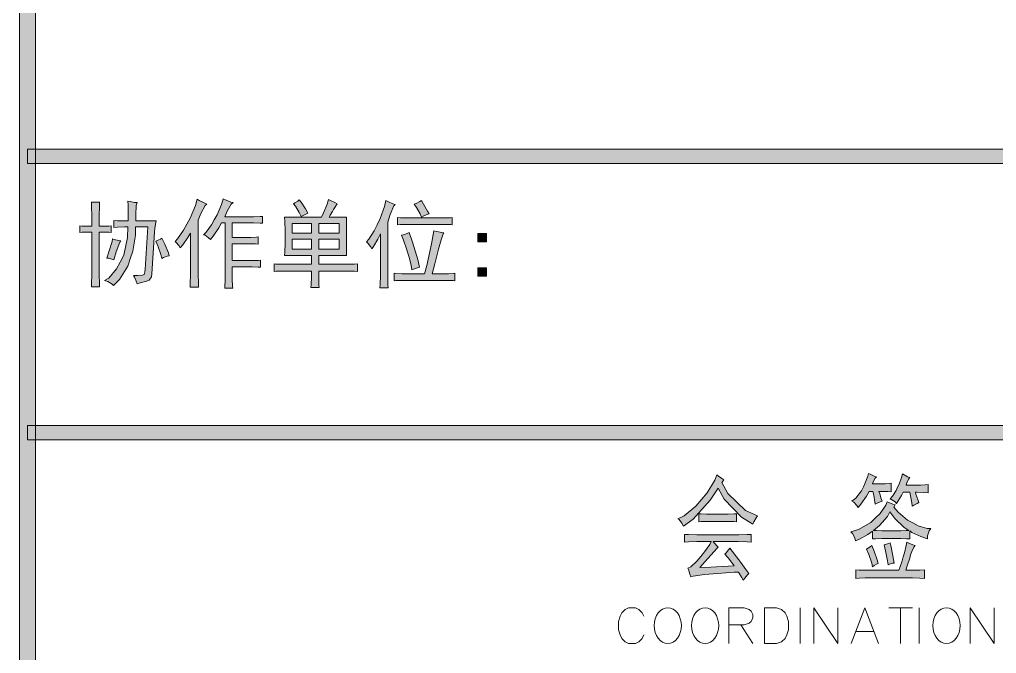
# Model space of a CAD drawing. Header units: millimetres. Extents: x 0 to 414, y 0 to 292.
# Drawn here: x 354.72 to 383.71, y 197.04 to 215.85 of the extents above; entities that cross this region are included whole.
import ezdxf

# ---------------------------------------------------------------- set-up
doc = ezdxf.new("R2010")
doc.units = ezdxf.units.MM

msp = doc.modelspace()

# ---------------------------------------------------------------- hatches: boundary and pattern name
h = msp.add_hatch(color=0)
h.dxf.hatch_style = 2
h.paths.add_polyline_path([(355.194306, 9.846028), (354.721583, 9.846028), (354.721583, 282.620861), (355.194306, 282.620861)])
h = msp.add_hatch(color=0)
h.dxf.hatch_style = 2
h.paths.add_polyline_path([(404.237472, 212.008861), (404.237472, 211.585528), (354.957944, 211.585528), (354.957944, 212.008861)])
h = msp.add_hatch(color=0)
h.dxf.hatch_style = 2
h.paths.add_polyline_path([(357.9495, 209.878083), (357.9495, 210.054472), (357.945972, 210.347278), (357.938917, 210.463694), (358.002417, 210.449583), (358.132944, 210.424889), (358.207028, 210.421361), (358.182333, 210.333167), (358.168222, 210.061528), (358.17175, 209.878083), (358.771472, 209.878083), (358.760889, 209.828694), (358.739722, 209.659361), (358.725611, 209.542944), (358.648, 208.31175), (358.637417, 208.223556), (358.570389, 208.117722), (358.517472, 208.096556), (358.461028, 208.078917), (358.305806, 208.036583), (358.207028, 208.015417), (358.182333, 208.085972), (358.132944, 208.209444), (358.104722, 208.258833), (358.221139, 208.262361), (358.365778, 208.272944), (358.390472, 208.28), (358.415167, 208.287056), (358.443389, 208.364667), (358.450444, 208.435222), (358.528056, 209.698167), (358.161167, 209.698167), (358.157639, 209.451222), (358.080028, 208.9785), (358.005944, 208.75625), (357.935389, 208.534), (357.684917, 208.135361), (357.508528, 207.958972), (357.47325, 208.001306), (357.342722, 208.078917), (357.240417, 208.114194), (357.367417, 208.181222), (357.60025, 208.452861), (357.706083, 208.657472), (357.811917, 208.862083), (357.928333, 209.384194), (357.938917, 209.698167), (357.833083, 209.698167), (357.624944, 209.694639), (357.519111, 209.687583), (357.519111, 209.888667), (357.624944, 209.881611), (357.840139, 209.878083)])
h = msp.add_hatch(color=0)
h.dxf.hatch_style = 2
h.paths.add_polyline_path([(360.281361, 210.3755), (360.228444, 210.336694), (360.101444, 210.100333), (360.023833, 209.89925), (360.023833, 208.481083), (360.023833, 208.301167), (360.030889, 208.018944), (360.034417, 207.913111), (359.780417, 207.913111), (359.787472, 208.015417), (359.791, 208.290583), (359.791, 208.466972), (359.791, 209.511194), (359.713389, 209.384194), (359.565222, 209.165472), (359.491139, 209.077278), (359.448806, 209.144306), (359.371194, 209.239556), (359.335917, 209.267778), (359.41, 209.345389), (359.582861, 209.602917), (359.685167, 209.782833), (359.787472, 209.96275), (359.942694, 210.333167), (359.992083, 210.520139), (360.052056, 210.481333), (360.196694, 210.410778)])
h = msp.add_hatch(color=0)
h.dxf.hatch_style = 2
h.paths.add_polyline_path([(361.057472, 210.421361), (361.001028, 210.3755), (360.877556, 210.163833), (360.810528, 209.998028), (361.544306, 209.998028), (361.667778, 209.998028), (361.861806, 210.005083), (361.932361, 210.008611), (361.932361, 209.811056), (361.861806, 209.814583), (361.667778, 209.821639), (361.544306, 209.821639), (361.032778, 209.821639), (361.032778, 209.387722), (361.487861, 209.387722), (361.583111, 209.387722), (361.738333, 209.394778), (361.798306, 209.401833), (361.798306, 209.190167), (361.72775, 209.193694), (361.572528, 209.20075), (361.487861, 209.20075), (361.032778, 209.20075), (361.032778, 208.699806), (361.512556, 208.699806), (361.621917, 208.699806), (361.805361, 208.706861), (361.875917, 208.713917), (361.875917, 208.50225), (361.805361, 208.505778), (361.628972, 208.512833), (361.523139, 208.512833), (361.032778, 208.512833), (361.032778, 208.301167), (361.032778, 208.145944), (361.039833, 207.937806), (361.046889, 207.881361), (360.810528, 207.881361), (360.817583, 207.941333), (360.824639, 208.107139), (360.824639, 208.212972), (360.824639, 209.821639), (360.71175, 209.821639), (360.630611, 209.677), (360.468333, 209.426528), (360.390722, 209.324222), (360.33075, 209.377139), (360.224917, 209.451222), (360.179056, 209.465333), (360.256667, 209.542944), (360.418944, 209.765194), (360.500083, 209.909833), (360.58475, 210.054472), (360.718806, 210.364917), (360.768194, 210.530722), (360.849333, 210.491917), (360.993972, 210.435472)])
h = msp.add_hatch(color=0)
h.paths.add_polyline_path([(364.4265, 209.987444), (364.4265, 208.855028), (363.597472, 208.855028), (363.597472, 208.590444), (364.327722, 208.590444), (364.451194, 208.590444), (364.659333, 208.5975), (364.751056, 208.601028), (364.751056, 208.378778), (364.655806, 208.385833), (364.444139, 208.389361), (364.327722, 208.389361), (363.597472, 208.389361), (363.597472, 208.220028), (363.601, 207.976611), (363.608056, 207.902528), (363.364639, 207.902528), (363.375222, 207.976611), (363.385806, 208.220028), (363.385806, 208.389361), (362.662611, 208.389361), (362.532083, 208.389361), (362.338056, 208.385833), (362.274556, 208.378778), (362.274556, 208.601028), (362.331, 208.5975), (362.514444, 208.590444), (362.641444, 208.590444), (363.385806, 208.590444), (363.385806, 208.855028), (362.585, 208.855028), (362.592056, 208.950278), (362.599111, 209.221917), (362.599111, 209.401833), (362.599111, 209.578222), (362.592056, 209.871028), (362.585, 209.987444), (363.685667, 209.987444), (363.745639, 210.114444), (363.851472, 210.3755), (363.893806, 210.509556), (363.95025, 210.481333), (364.07725, 210.421361), (364.151333, 210.386083), (364.126639, 210.357861), (364.073722, 210.273194), (364.038444, 210.21675), (364.006694, 210.156778), (363.939667, 210.043889), (363.907917, 209.987444)])
h.paths.add_polyline_path([(364.20425, 209.034944), (364.20425, 209.334806), (363.597472, 209.334806), (363.597472, 209.034944)])
h.paths.add_polyline_path([(364.20425, 209.511194), (364.20425, 209.800472), (363.597472, 209.800472), (363.597472, 209.511194)])
h.paths.add_polyline_path([(363.385806, 209.034944), (363.385806, 209.334806), (362.80725, 209.334806), (362.80725, 209.034944)])
h.paths.add_polyline_path([(363.385806, 209.511194), (363.385806, 209.800472), (362.80725, 209.800472), (362.80725, 209.511194)])
h = msp.add_hatch(color=0)
h.dxf.hatch_style = 2
h.paths.add_polyline_path([(363.018917, 210.498972), (363.075361, 210.435472), (363.202361, 210.241444), (363.272917, 210.110917), (363.212944, 210.082694), (363.114167, 210.033306), (363.075361, 210.008611), (363.018917, 210.132083), (362.909556, 210.319056), (362.853111, 210.386083), (362.891917, 210.410778), (362.976583, 210.463694)])
h = msp.add_hatch(color=0)
h.dxf.hatch_style = 2
h.paths.add_polyline_path([(365.869361, 210.364917), (365.830556, 210.326111), (365.721194, 210.065056), (365.647111, 209.842806), (365.647111, 208.435222), (365.647111, 208.258833), (365.654167, 207.987194), (365.657694, 207.891944), (365.414278, 207.891944), (365.424861, 207.990722), (365.435444, 208.258833), (365.435444, 208.424639), (365.435444, 209.490028), (365.354306, 209.338333), (365.22025, 209.116083), (365.170861, 209.045528), (365.132056, 209.116083), (365.054444, 209.221917), (365.015639, 209.257194), (365.086194, 209.334806), (365.244944, 209.588806), (365.333139, 209.765194), (365.417806, 209.945111), (365.548333, 210.304944), (365.590667, 210.488389), (365.66475, 210.442528), (365.802333, 210.382556)])
h = msp.add_hatch(color=0)
h.dxf.hatch_style = 2
h.paths.add_polyline_path([(366.645472, 210.488389), (366.7125, 210.371972), (366.828917, 210.170889), (366.878306, 210.086222), (366.835972, 210.075639), (366.719556, 210.02625), (366.645472, 209.987444), (366.606667, 210.086222), (366.500833, 210.28025), (366.433806, 210.3755), (366.49025, 210.396667), (366.596083, 210.453111)])
h = msp.add_hatch(color=0)
h.dxf.hatch_style = 2
h.paths.add_polyline_path([(356.862944, 209.722861), (356.862944, 209.987444), (356.859417, 210.34375), (356.852361, 210.431944), (357.095778, 210.431944), (357.09225, 210.34375), (357.085194, 209.987444), (357.085194, 209.722861), (357.191028, 209.722861), (357.367417, 209.726389), (357.4415, 209.733444), (357.4415, 209.532361), (357.367417, 209.539417), (357.191028, 209.542944), (357.085194, 209.542944), (357.085194, 208.325861), (357.085194, 208.24825), (357.09225, 208.047167), (357.095778, 207.923694), (356.852361, 207.923694), (356.859417, 208.047167), (356.862944, 208.24825), (356.862944, 208.325861), (356.862944, 209.542944), (356.753583, 209.542944), (356.577194, 209.539417), (356.510167, 209.532361), (356.510167, 209.733444), (356.577194, 209.726389), (356.753583, 209.722861)])
h = msp.add_hatch(color=0)
h.dxf.hatch_style = 2
h.paths.add_polyline_path([(367.255778, 209.966278), (367.354556, 209.966278), (367.50625, 209.969806), (367.555639, 209.976861), (367.555639, 209.765194), (367.50625, 209.77225), (367.351028, 209.775778), (367.245194, 209.775778), (366.257417, 209.775778), (366.179806, 209.775778), (366.017528, 209.77225), (365.936389, 209.765194), (365.936389, 209.976861), (366.024583, 209.969806), (366.186861, 209.966278), (366.257417, 209.966278)])
h = msp.add_hatch(color=0)
h.dxf.hatch_style = 2
h.paths.add_polyline_path([(367.312222, 209.521778), (367.287528, 209.490028), (367.227556, 209.317167), (367.18875, 209.179583), (367.149944, 209.038472), (367.040583, 208.608083), (366.9665, 208.31175), (367.343972, 208.31175), (367.449806, 208.31175), (367.594444, 208.318806), (367.63325, 208.325861), (367.63325, 208.103611), (367.583861, 208.107139), (367.439222, 208.114194), (367.343972, 208.114194), (366.211556, 208.114194), (366.073972, 208.114194), (365.887, 208.107139), (365.837611, 208.103611), (365.837611, 208.325861), (365.887, 208.318806), (366.063389, 208.31175), (366.190389, 208.31175), (366.733667, 208.31175), (366.80775, 208.558694), (366.945333, 209.193694), (367.012361, 209.588806), (367.100556, 209.567639), (367.248722, 209.532361)])
h = msp.add_hatch(color=0)
h.dxf.hatch_style = 2
h.paths.add_polyline_path([(357.730778, 209.288944), (357.6955, 209.243083), (357.589667, 208.960861), (357.519111, 208.7245), (357.462667, 208.745667), (357.356833, 208.773889), (357.307444, 208.777417), (357.385056, 208.985556), (357.47325, 209.267778), (357.483833, 209.345389), (357.529694, 209.32775), (357.653167, 209.299528)])
h = msp.add_hatch(color=0)
h.dxf.hatch_style = 2
h.paths.add_polyline_path([(358.947861, 209.366556), (359.032528, 209.190167), (359.138361, 208.929111), (359.159528, 208.844444), (359.099556, 208.833861), (358.993722, 208.795056), (358.947861, 208.766833), (358.916111, 208.88325), (358.820861, 209.140778), (358.760889, 209.278361), (358.810278, 209.296), (358.905528, 209.338333)])
h = msp.add_hatch(color=0)
h.dxf.hatch_style = 2
h.paths.add_polyline_path([(366.278583, 209.532361), (366.380889, 209.250139), (366.536111, 208.735083), (366.589028, 208.50225), (366.525528, 208.481083), (366.412639, 208.442278), (366.366778, 208.424639), (366.342083, 208.551639), (366.278583, 208.802111), (366.239778, 208.922056), (366.2045, 209.045528), (366.112778, 209.310111), (366.056333, 209.45475), (366.112778, 209.465333), (366.225667, 209.504139)])
h = msp.add_hatch(color=0)
h.dxf.hatch_style = 2
h.paths.add_polyline_path([(368.575167, 209.257194), (368.321167, 209.257194), (368.321167, 209.500611), (368.575167, 209.500611)])
h = msp.add_hatch(color=0)
h.dxf.hatch_style = 2
h.paths.add_polyline_path([(368.575167, 208.234139), (368.321167, 208.234139), (368.321167, 208.481083), (368.575167, 208.481083)])
h = msp.add_hatch(color=0)
h.dxf.hatch_style = 2
h.paths.add_polyline_path([(404.237472, 203.806778), (404.237472, 203.383444), (354.957944, 203.383444), (354.957944, 203.806778)])
h = msp.add_hatch(color=0)
h.dxf.hatch_style = 2
h.paths.add_polyline_path([(375.563694, 202.1205), (375.736556, 201.785361), (376.265722, 201.287944), (376.622028, 201.122139), (376.576167, 201.069222), (376.505611, 200.949278), (376.480917, 200.88225), (376.14225, 201.086861), (375.627194, 201.619556), (375.454333, 201.947639), (375.217972, 201.594861), (374.706444, 201.026889), (374.424222, 200.815222), (374.374833, 200.906944), (374.290167, 201.019833), (374.254889, 201.041), (374.441861, 201.129194), (374.791111, 201.414944), (374.960444, 201.6125), (375.12625, 201.813583), (375.352028, 202.180472), (375.412, 202.346278), (375.457861, 202.303944), (375.563694, 202.233389), (375.623667, 202.198111)])
h = msp.add_hatch(color=0)
h.dxf.hatch_style = 2
h.paths.add_polyline_path([(380.583722, 201.838278), (380.484944, 201.845333), (380.305028, 201.852389), (380.223889, 201.852389), (380.245056, 201.778306), (380.290917, 201.633667), (380.315611, 201.559583), (380.255639, 201.541944), (380.153333, 201.492556), (380.114528, 201.467861), (380.103944, 201.545472), (380.068667, 201.7395), (380.043972, 201.852389), (379.934611, 201.852389), (379.849944, 201.70775), (379.684139, 201.467861), (379.606528, 201.372611), (379.564194, 201.432583), (379.472472, 201.527833), (379.416028, 201.559583), (379.532444, 201.654833), (379.701778, 201.8665), (379.76175, 201.986444), (379.818194, 202.106389), (379.895806, 202.303944), (379.913444, 202.385083), (379.966361, 202.360389), (380.07925, 202.303944), (380.146278, 202.27925), (380.111, 202.240444), (380.054556, 202.138139), (380.033389, 202.078167), (380.343833, 202.078167), (380.403806, 202.078167), (380.52375, 202.085222), (380.583722, 202.092278)])
h = msp.add_hatch(color=0)
h.dxf.hatch_style = 2
h.paths.add_polyline_path([(381.402167, 201.520778), (381.352778, 201.492556), (381.257528, 201.439639), (381.211667, 201.414944), (381.201083, 201.513722), (381.162278, 201.718333), (381.134056, 201.827694), (380.943556, 201.827694), (380.887111, 201.732444), (380.788333, 201.566639), (380.742472, 201.492556), (380.700139, 201.541944), (380.604889, 201.605444), (380.5555, 201.626611), (380.622528, 201.70775), (380.735417, 201.880611), (380.77775, 201.972333), (380.820083, 202.067583), (380.894167, 202.265139), (380.922389, 202.370972), (380.96825, 202.339222), (381.074083, 202.286306), (381.134056, 202.265139), (381.102306, 202.219278), (381.052917, 202.106389), (381.03175, 202.039361), (381.402167, 202.039361), (381.451556, 202.039361), (381.592667, 202.046417), (381.680861, 202.053472), (381.680861, 201.813583), (381.546806, 201.820639), (381.356306, 201.827694), (381.303389, 201.827694), (381.321028, 201.767722), (381.373944, 201.6125)])
h = msp.add_hatch(color=0)
h.paths.add_polyline_path([(381.663222, 200.441278), (381.465667, 200.515361), (381.201083, 200.635306), (381.134056, 200.681167), (381.134056, 200.441278), (381.042333, 200.448333), (380.869472, 200.455389), (380.784806, 200.455389), (380.393222, 200.455389), (380.305028, 200.455389), (380.118056, 200.448333), (380.026333, 200.441278), (380.026333, 200.667056), (379.88875, 200.575333), (379.641806, 200.434222), (379.525389, 200.388361), (379.504222, 200.4695), (379.437194, 200.603556), (379.384278, 200.656472), (379.617111, 200.7235), (379.984, 200.924583), (380.118056, 201.062167), (380.255639, 201.196222), (380.4285, 201.439639), (380.463778, 201.545472), (380.513167, 201.520778), (380.633111, 201.474917), (380.703667, 201.45375), (380.664861, 201.386722), (380.788333, 201.235028), (381.070556, 200.998667), (381.225778, 200.914), (381.384528, 200.832861), (381.652639, 200.748194), (381.762, 200.748194), (381.716139, 200.681167), (381.66675, 200.529472)])
h.paths.add_polyline_path([(380.065139, 200.695278), (380.146278, 200.688222), (380.308556, 200.681167), (380.393222, 200.681167), (380.784806, 200.681167), (380.869472, 200.681167), (381.03175, 200.688222), (381.112889, 200.695278), (380.971778, 200.776417), (380.689556, 201.048056), (380.544917, 201.242083), (380.474361, 201.108028), (380.234472, 200.836389)])
h = msp.add_hatch(color=0)
h.dxf.hatch_style = 2
h.paths.add_polyline_path([(375.63425, 201.175056), (375.743611, 201.175056), (375.923528, 201.182111), (375.994083, 201.189167), (375.994083, 200.949278), (375.916472, 200.956333), (375.736556, 200.959861), (375.63425, 200.959861), (375.203861, 200.959861), (375.108611, 200.959861), (374.949861, 200.956333), (374.882833, 200.949278), (374.882833, 201.189167), (374.949861, 201.182111), (375.105083, 201.175056), (375.193278, 201.175056)])
h = msp.add_hatch(color=0)
h.dxf.hatch_style = 2
h.paths.add_polyline_path([(375.454333, 200.201389), (375.419056, 200.169639), (375.143889, 199.862722), (374.904, 199.591083), (375.232083, 199.605194), (375.743611, 199.629889), (375.923528, 199.644), (375.877667, 199.711028), (375.743611, 199.883889), (375.651889, 199.989722), (375.687167, 200.028528), (375.757722, 200.116722), (375.793, 200.162583), (375.863556, 200.077917), (375.997611, 199.908583), (376.061111, 199.823917), (376.128139, 199.73925), (376.276306, 199.538167), (376.360972, 199.418222), (376.325694, 199.379417), (376.241028, 199.277111), (376.191639, 199.217139), (376.145778, 199.305333), (376.071694, 199.425278), (376.043472, 199.457028), (375.927056, 199.449972), (375.556639, 199.425278), (375.299111, 199.404111), (375.041583, 199.382944), (374.709972, 199.337083), (374.635889, 199.312389), (374.611194, 199.397056), (374.568861, 199.531111), (374.55475, 199.576972), (374.635889, 199.61225), (374.822861, 199.781583), (374.93575, 199.915639), (375.045111, 200.053222), (375.200333, 200.275472), (375.242667, 200.363667), (374.953389, 200.363667), (374.819333, 200.363667), (374.568861, 200.356611), (374.455972, 200.349556), (374.455972, 200.575333), (374.575917, 200.568278), (374.819333, 200.561222), (374.942806, 200.561222), (375.941167, 200.561222), (376.068167, 200.561222), (376.311583, 200.568278), (376.431528, 200.575333), (376.431528, 200.349556), (376.311583, 200.356611), (376.047, 200.363667), (375.902361, 200.363667), (375.302639, 200.363667), (375.344972, 200.31075), (375.419056, 200.229611)])
h = msp.add_hatch(color=0)
h.dxf.hatch_style = 2
h.paths.add_polyline_path([(379.895806, 199.284167), (379.811139, 199.284167), (379.631222, 199.277111), (379.535972, 199.270056), (379.535972, 199.524056), (379.63475, 199.517), (379.811139, 199.509944), (379.885222, 199.509944), (380.813028, 199.509944), (380.844778, 199.591083), (380.908278, 199.788639), (380.943556, 199.908583), (380.978833, 200.028528), (381.03175, 200.250778), (381.052917, 200.349556), (381.109361, 200.317806), (381.225778, 200.261361), (381.292806, 200.243722), (381.257528, 200.201389), (381.194028, 200.067333), (381.162278, 199.968556), (381.134056, 199.873306), (381.0635, 199.644), (381.021167, 199.509944), (381.15875, 199.509944), (381.433917, 199.517), (381.5715, 199.524056), (381.5715, 199.270056), (381.433917, 199.277111), (381.22225, 199.284167), (381.151694, 199.284167)])
h = msp.add_hatch(color=0)
h.dxf.hatch_style = 2
h.paths.add_polyline_path([(380.495528, 199.672222), (380.477889, 199.788639), (380.417917, 200.0885), (380.375583, 200.268417), (380.414389, 200.275472), (380.502583, 200.303694), (380.5555, 200.321333), (380.573139, 200.243722), (380.633111, 199.943861), (380.671917, 199.725139), (380.622528, 199.718083), (380.534333, 199.689861)])
h = msp.add_hatch(color=0)
h.dxf.hatch_style = 2
h.paths.add_polyline_path([(380.01575, 200.243722), (380.07925, 200.081444), (380.170972, 199.816861), (380.195667, 199.711028), (380.153333, 199.696917), (380.075722, 199.651056), (380.033389, 199.615778), (380.01575, 199.725139), (379.924028, 199.982667), (379.853472, 200.137889), (379.881694, 200.155528), (379.959306, 200.208444)])

# ---------------------------------------------------------------- linework, layer by layer
at = {"color": 0, "lineweight": 0}
for points in [[(355.194306, 9.846028), (354.721583, 9.846028), (354.721583, 282.620861), (355.194306, 282.620861)], [(404.237472, 212.008861), (404.237472, 211.585528), (354.957944, 211.585528), (354.957944, 212.008861)], [(357.9495, 209.878083), (357.9495, 210.054472), (357.945972, 210.347278), (357.938917, 210.463694), (358.002417, 210.449583), (358.132944, 210.424889), (358.207028, 210.421361), (358.182333, 210.333167), (358.168222, 210.061528), (358.17175, 209.878083), (358.771472, 209.878083), (358.760889, 209.828694), (358.739722, 209.659361), (358.725611, 209.542944), (358.648, 208.31175), (358.637417, 208.223556), (358.570389, 208.117722), (358.517472, 208.096556), (358.461028, 208.078917), (358.305806, 208.036583), (358.207028, 208.015417), (358.182333, 208.085972), (358.132944, 208.209444), (358.104722, 208.258833), (358.221139, 208.262361), (358.365778, 208.272944), (358.390472, 208.28), (358.415167, 208.287056), (358.443389, 208.364667), (358.450444, 208.435222), (358.528056, 209.698167), (358.161167, 209.698167), (358.157639, 209.451222), (358.080028, 208.9785), (358.005944, 208.75625), (357.935389, 208.534), (357.684917, 208.135361), (357.508528, 207.958972), (357.47325, 208.001306), (357.342722, 208.078917), (357.240417, 208.114194), (357.367417, 208.181222), (357.60025, 208.452861), (357.706083, 208.657472), (357.811917, 208.862083), (357.928333, 209.384194), (357.938917, 209.698167), (357.833083, 209.698167), (357.624944, 209.694639), (357.519111, 209.687583), (357.519111, 209.888667), (357.624944, 209.881611), (357.840139, 209.878083)], [(360.281361, 210.3755), (360.228444, 210.336694), (360.101444, 210.100333), (360.023833, 209.89925), (360.023833, 208.481083), (360.023833, 208.301167), (360.030889, 208.018944), (360.034417, 207.913111), (359.780417, 207.913111), (359.787472, 208.015417), (359.791, 208.290583), (359.791, 208.466972), (359.791, 209.511194), (359.713389, 209.384194), (359.565222, 209.165472), (359.491139, 209.077278), (359.448806, 209.144306), (359.371194, 209.239556), (359.335917, 209.267778), (359.41, 209.345389), (359.582861, 209.602917), (359.685167, 209.782833), (359.787472, 209.96275), (359.942694, 210.333167), (359.992083, 210.520139), (360.052056, 210.481333), (360.196694, 210.410778)], [(361.057472, 210.421361), (361.001028, 210.3755), (360.877556, 210.163833), (360.810528, 209.998028), (361.544306, 209.998028), (361.667778, 209.998028), (361.861806, 210.005083), (361.932361, 210.008611), (361.932361, 209.811056), (361.861806, 209.814583), (361.667778, 209.821639), (361.544306, 209.821639), (361.032778, 209.821639), (361.032778, 209.387722), (361.487861, 209.387722), (361.583111, 209.387722), (361.738333, 209.394778), (361.798306, 209.401833), (361.798306, 209.190167), (361.72775, 209.193694), (361.572528, 209.20075), (361.487861, 209.20075), (361.032778, 209.20075), (361.032778, 208.699806), (361.512556, 208.699806), (361.621917, 208.699806), (361.805361, 208.706861), (361.875917, 208.713917), (361.875917, 208.50225), (361.805361, 208.505778), (361.628972, 208.512833), (361.523139, 208.512833), (361.032778, 208.512833), (361.032778, 208.301167), (361.032778, 208.145944), (361.039833, 207.937806), (361.046889, 207.881361), (360.810528, 207.881361), (360.817583, 207.941333), (360.824639, 208.107139), (360.824639, 208.212972), (360.824639, 209.821639), (360.71175, 209.821639), (360.630611, 209.677), (360.468333, 209.426528), (360.390722, 209.324222), (360.33075, 209.377139), (360.224917, 209.451222), (360.179056, 209.465333), (360.256667, 209.542944), (360.418944, 209.765194), (360.500083, 209.909833), (360.58475, 210.054472), (360.718806, 210.364917), (360.768194, 210.530722), (360.849333, 210.491917), (360.993972, 210.435472)], [(364.4265, 209.987444), (364.4265, 208.855028), (363.597472, 208.855028), (363.597472, 208.590444), (364.327722, 208.590444), (364.451194, 208.590444), (364.659333, 208.5975), (364.751056, 208.601028), (364.751056, 208.378778), (364.655806, 208.385833), (364.444139, 208.389361), (364.327722, 208.389361), (363.597472, 208.389361), (363.597472, 208.220028), (363.601, 207.976611), (363.608056, 207.902528), (363.364639, 207.902528), (363.375222, 207.976611), (363.385806, 208.220028), (363.385806, 208.389361), (362.662611, 208.389361), (362.532083, 208.389361), (362.338056, 208.385833), (362.274556, 208.378778), (362.274556, 208.601028), (362.331, 208.5975), (362.514444, 208.590444), (362.641444, 208.590444), (363.385806, 208.590444), (363.385806, 208.855028), (362.585, 208.855028), (362.592056, 208.950278), (362.599111, 209.221917), (362.599111, 209.401833), (362.599111, 209.578222), (362.592056, 209.871028), (362.585, 209.987444), (363.685667, 209.987444), (363.745639, 210.114444), (363.851472, 210.3755), (363.893806, 210.509556), (363.95025, 210.481333), (364.07725, 210.421361), (364.151333, 210.386083), (364.126639, 210.357861), (364.073722, 210.273194), (364.038444, 210.21675), (364.006694, 210.156778), (363.939667, 210.043889), (363.907917, 209.987444)], [(363.018917, 210.498972), (363.075361, 210.435472), (363.202361, 210.241444), (363.272917, 210.110917), (363.212944, 210.082694), (363.114167, 210.033306), (363.075361, 210.008611), (363.018917, 210.132083), (362.909556, 210.319056), (362.853111, 210.386083), (362.891917, 210.410778), (362.976583, 210.463694)], [(365.869361, 210.364917), (365.830556, 210.326111), (365.721194, 210.065056), (365.647111, 209.842806), (365.647111, 208.435222), (365.647111, 208.258833), (365.654167, 207.987194), (365.657694, 207.891944), (365.414278, 207.891944), (365.424861, 207.990722), (365.435444, 208.258833), (365.435444, 208.424639), (365.435444, 209.490028), (365.354306, 209.338333), (365.22025, 209.116083), (365.170861, 209.045528), (365.132056, 209.116083), (365.054444, 209.221917), (365.015639, 209.257194), (365.086194, 209.334806), (365.244944, 209.588806), (365.333139, 209.765194), (365.417806, 209.945111), (365.548333, 210.304944), (365.590667, 210.488389), (365.66475, 210.442528), (365.802333, 210.382556)], [(366.645472, 210.488389), (366.7125, 210.371972), (366.828917, 210.170889), (366.878306, 210.086222), (366.835972, 210.075639), (366.719556, 210.02625), (366.645472, 209.987444), (366.606667, 210.086222), (366.500833, 210.28025), (366.433806, 210.3755), (366.49025, 210.396667), (366.596083, 210.453111)], [(356.862944, 209.722861), (356.862944, 209.987444), (356.859417, 210.34375), (356.852361, 210.431944), (357.095778, 210.431944), (357.09225, 210.34375), (357.085194, 209.987444), (357.085194, 209.722861), (357.191028, 209.722861), (357.367417, 209.726389), (357.4415, 209.733444), (357.4415, 209.532361), (357.367417, 209.539417), (357.191028, 209.542944), (357.085194, 209.542944), (357.085194, 208.325861), (357.085194, 208.24825), (357.09225, 208.047167), (357.095778, 207.923694), (356.852361, 207.923694), (356.859417, 208.047167), (356.862944, 208.24825), (356.862944, 208.325861), (356.862944, 209.542944), (356.753583, 209.542944), (356.577194, 209.539417), (356.510167, 209.532361), (356.510167, 209.733444), (356.577194, 209.726389), (356.753583, 209.722861)], [(367.255778, 209.966278), (367.354556, 209.966278), (367.50625, 209.969806), (367.555639, 209.976861), (367.555639, 209.765194), (367.50625, 209.77225), (367.351028, 209.775778), (367.245194, 209.775778), (366.257417, 209.775778), (366.179806, 209.775778), (366.017528, 209.77225), (365.936389, 209.765194), (365.936389, 209.976861), (366.024583, 209.969806), (366.186861, 209.966278), (366.257417, 209.966278)], [(363.385806, 209.511194), (363.385806, 209.800472), (362.80725, 209.800472), (362.80725, 209.511194)], [(364.20425, 209.511194), (364.20425, 209.800472), (363.597472, 209.800472), (363.597472, 209.511194)], [(367.312222, 209.521778), (367.287528, 209.490028), (367.227556, 209.317167), (367.18875, 209.179583), (367.149944, 209.038472), (367.040583, 208.608083), (366.9665, 208.31175), (367.343972, 208.31175), (367.449806, 208.31175), (367.594444, 208.318806), (367.63325, 208.325861), (367.63325, 208.103611), (367.583861, 208.107139), (367.439222, 208.114194), (367.343972, 208.114194), (366.211556, 208.114194), (366.073972, 208.114194), (365.887, 208.107139), (365.837611, 208.103611), (365.837611, 208.325861), (365.887, 208.318806), (366.063389, 208.31175), (366.190389, 208.31175), (366.733667, 208.31175), (366.80775, 208.558694), (366.945333, 209.193694), (367.012361, 209.588806), (367.100556, 209.567639), (367.248722, 209.532361)], [(357.730778, 209.288944), (357.6955, 209.243083), (357.589667, 208.960861), (357.519111, 208.7245), (357.462667, 208.745667), (357.356833, 208.773889), (357.307444, 208.777417), (357.385056, 208.985556), (357.47325, 209.267778), (357.483833, 209.345389), (357.529694, 209.32775), (357.653167, 209.299528)], [(358.947861, 209.366556), (359.032528, 209.190167), (359.138361, 208.929111), (359.159528, 208.844444), (359.099556, 208.833861), (358.993722, 208.795056), (358.947861, 208.766833), (358.916111, 208.88325), (358.820861, 209.140778), (358.760889, 209.278361), (358.810278, 209.296), (358.905528, 209.338333)], [(363.385806, 209.034944), (363.385806, 209.334806), (362.80725, 209.334806), (362.80725, 209.034944)], [(364.20425, 209.034944), (364.20425, 209.334806), (363.597472, 209.334806), (363.597472, 209.034944)], [(366.278583, 209.532361), (366.380889, 209.250139), (366.536111, 208.735083), (366.589028, 208.50225), (366.525528, 208.481083), (366.412639, 208.442278), (366.366778, 208.424639), (366.342083, 208.551639), (366.278583, 208.802111), (366.239778, 208.922056), (366.2045, 209.045528), (366.112778, 209.310111), (366.056333, 209.45475), (366.112778, 209.465333), (366.225667, 209.504139)], [(368.575167, 209.257194), (368.321167, 209.257194), (368.321167, 209.500611), (368.575167, 209.500611)], [(368.575167, 208.234139), (368.321167, 208.234139), (368.321167, 208.481083), (368.575167, 208.481083)], [(404.237472, 203.806778), (404.237472, 203.383444), (354.957944, 203.383444), (354.957944, 203.806778)], [(375.563694, 202.1205), (375.736556, 201.785361), (376.265722, 201.287944), (376.622028, 201.122139), (376.576167, 201.069222), (376.505611, 200.949278), (376.480917, 200.88225), (376.14225, 201.086861), (375.627194, 201.619556), (375.454333, 201.947639), (375.217972, 201.594861), (374.706444, 201.026889), (374.424222, 200.815222), (374.374833, 200.906944), (374.290167, 201.019833), (374.254889, 201.041), (374.441861, 201.129194), (374.791111, 201.414944), (374.960444, 201.6125), (375.12625, 201.813583), (375.352028, 202.180472), (375.412, 202.346278), (375.457861, 202.303944), (375.563694, 202.233389), (375.623667, 202.198111)], [(380.583722, 201.838278), (380.484944, 201.845333), (380.305028, 201.852389), (380.223889, 201.852389), (380.245056, 201.778306), (380.290917, 201.633667), (380.315611, 201.559583), (380.255639, 201.541944), (380.153333, 201.492556), (380.114528, 201.467861), (380.103944, 201.545472), (380.068667, 201.7395), (380.043972, 201.852389), (379.934611, 201.852389), (379.849944, 201.70775), (379.684139, 201.467861), (379.606528, 201.372611), (379.564194, 201.432583), (379.472472, 201.527833), (379.416028, 201.559583), (379.532444, 201.654833), (379.701778, 201.8665), (379.76175, 201.986444), (379.818194, 202.106389), (379.895806, 202.303944), (379.913444, 202.385083), (379.966361, 202.360389), (380.07925, 202.303944), (380.146278, 202.27925), (380.111, 202.240444), (380.054556, 202.138139), (380.033389, 202.078167), (380.343833, 202.078167), (380.403806, 202.078167), (380.52375, 202.085222), (380.583722, 202.092278)], [(381.402167, 201.520778), (381.352778, 201.492556), (381.257528, 201.439639), (381.211667, 201.414944), (381.201083, 201.513722), (381.162278, 201.718333), (381.134056, 201.827694), (380.943556, 201.827694), (380.887111, 201.732444), (380.788333, 201.566639), (380.742472, 201.492556), (380.700139, 201.541944), (380.604889, 201.605444), (380.5555, 201.626611), (380.622528, 201.70775), (380.735417, 201.880611), (380.77775, 201.972333), (380.820083, 202.067583), (380.894167, 202.265139), (380.922389, 202.370972), (380.96825, 202.339222), (381.074083, 202.286306), (381.134056, 202.265139), (381.102306, 202.219278), (381.052917, 202.106389), (381.03175, 202.039361), (381.402167, 202.039361), (381.451556, 202.039361), (381.592667, 202.046417), (381.680861, 202.053472), (381.680861, 201.813583), (381.546806, 201.820639), (381.356306, 201.827694), (381.303389, 201.827694), (381.321028, 201.767722), (381.373944, 201.6125)], [(381.663222, 200.441278), (381.465667, 200.515361), (381.201083, 200.635306), (381.134056, 200.681167), (381.134056, 200.441278), (381.042333, 200.448333), (380.869472, 200.455389), (380.784806, 200.455389), (380.393222, 200.455389), (380.305028, 200.455389), (380.118056, 200.448333), (380.026333, 200.441278), (380.026333, 200.667056), (379.88875, 200.575333), (379.641806, 200.434222), (379.525389, 200.388361), (379.504222, 200.4695), (379.437194, 200.603556), (379.384278, 200.656472), (379.617111, 200.7235), (379.984, 200.924583), (380.118056, 201.062167), (380.255639, 201.196222), (380.4285, 201.439639), (380.463778, 201.545472), (380.513167, 201.520778), (380.633111, 201.474917), (380.703667, 201.45375), (380.664861, 201.386722), (380.788333, 201.235028), (381.070556, 200.998667), (381.225778, 200.914), (381.384528, 200.832861), (381.652639, 200.748194), (381.762, 200.748194), (381.716139, 200.681167), (381.66675, 200.529472)], [(375.63425, 201.175056), (375.743611, 201.175056), (375.923528, 201.182111), (375.994083, 201.189167), (375.994083, 200.949278), (375.916472, 200.956333), (375.736556, 200.959861), (375.63425, 200.959861), (375.203861, 200.959861), (375.108611, 200.959861), (374.949861, 200.956333), (374.882833, 200.949278), (374.882833, 201.189167), (374.949861, 201.182111), (375.105083, 201.175056), (375.193278, 201.175056)], [(380.065139, 200.695278), (380.146278, 200.688222), (380.308556, 200.681167), (380.393222, 200.681167), (380.784806, 200.681167), (380.869472, 200.681167), (381.03175, 200.688222), (381.112889, 200.695278), (380.971778, 200.776417), (380.689556, 201.048056), (380.544917, 201.242083), (380.474361, 201.108028), (380.234472, 200.836389)], [(375.454333, 200.201389), (375.419056, 200.169639), (375.143889, 199.862722), (374.904, 199.591083), (375.232083, 199.605194), (375.743611, 199.629889), (375.923528, 199.644), (375.877667, 199.711028), (375.743611, 199.883889), (375.651889, 199.989722), (375.687167, 200.028528), (375.757722, 200.116722), (375.793, 200.162583), (375.863556, 200.077917), (375.997611, 199.908583), (376.061111, 199.823917), (376.128139, 199.73925), (376.276306, 199.538167), (376.360972, 199.418222), (376.325694, 199.379417), (376.241028, 199.277111), (376.191639, 199.217139), (376.145778, 199.305333), (376.071694, 199.425278), (376.043472, 199.457028), (375.927056, 199.449972), (375.556639, 199.425278), (375.299111, 199.404111), (375.041583, 199.382944), (374.709972, 199.337083), (374.635889, 199.312389), (374.611194, 199.397056), (374.568861, 199.531111), (374.55475, 199.576972), (374.635889, 199.61225), (374.822861, 199.781583), (374.93575, 199.915639), (375.045111, 200.053222), (375.200333, 200.275472), (375.242667, 200.363667), (374.953389, 200.363667), (374.819333, 200.363667), (374.568861, 200.356611), (374.455972, 200.349556), (374.455972, 200.575333), (374.575917, 200.568278), (374.819333, 200.561222), (374.942806, 200.561222), (375.941167, 200.561222), (376.068167, 200.561222), (376.311583, 200.568278), (376.431528, 200.575333), (376.431528, 200.349556), (376.311583, 200.356611), (376.047, 200.363667), (375.902361, 200.363667), (375.302639, 200.363667), (375.344972, 200.31075), (375.419056, 200.229611)], [(379.895806, 199.284167), (379.811139, 199.284167), (379.631222, 199.277111), (379.535972, 199.270056), (379.535972, 199.524056), (379.63475, 199.517), (379.811139, 199.509944), (379.885222, 199.509944), (380.813028, 199.509944), (380.844778, 199.591083), (380.908278, 199.788639), (380.943556, 199.908583), (380.978833, 200.028528), (381.03175, 200.250778), (381.052917, 200.349556), (381.109361, 200.317806), (381.225778, 200.261361), (381.292806, 200.243722), (381.257528, 200.201389), (381.194028, 200.067333), (381.162278, 199.968556), (381.134056, 199.873306), (381.0635, 199.644), (381.021167, 199.509944), (381.15875, 199.509944), (381.433917, 199.517), (381.5715, 199.524056), (381.5715, 199.270056), (381.433917, 199.277111), (381.22225, 199.284167), (381.151694, 199.284167)], [(380.495528, 199.672222), (380.477889, 199.788639), (380.417917, 200.0885), (380.375583, 200.268417), (380.414389, 200.275472), (380.502583, 200.303694), (380.5555, 200.321333), (380.573139, 200.243722), (380.633111, 199.943861), (380.671917, 199.725139), (380.622528, 199.718083), (380.534333, 199.689861)], [(380.01575, 200.243722), (380.07925, 200.081444), (380.170972, 199.816861), (380.195667, 199.711028), (380.153333, 199.696917), (380.075722, 199.651056), (380.033389, 199.615778), (380.01575, 199.725139), (379.924028, 199.982667), (379.853472, 200.137889), (379.881694, 200.155528), (379.959306, 200.208444)], [(376.830167, 197.336833), (376.830167, 198.398694), (377.182944, 198.398694), (377.334639, 198.345778), (377.436944, 198.247), (377.486333, 198.144694), (377.535722, 197.993), (377.535722, 197.742528), (377.486333, 197.590833), (377.436944, 197.488528), (377.334639, 197.38975), (377.182944, 197.336833)]]:
    msp.add_lwpolyline(points, close=True, dxfattribs=at)
for points in [[(373.249472, 198.144694), (373.200083, 198.247), (373.097778, 198.345778), (372.999, 198.398694), (372.794389, 198.398694), (372.695611, 198.345778), (372.593306, 198.247), (372.543917, 198.144694), (372.494528, 197.993), (372.494528, 197.742528), (372.543917, 197.590833), (372.593306, 197.488528), (372.695611, 197.38975), (372.794389, 197.336833), (372.999, 197.336833), (373.097778, 197.38975), (373.200083, 197.488528), (373.249472, 197.590833)], [(375.771833, 197.336833), (375.771833, 198.398694), (376.226917, 198.398694), (376.375083, 198.345778), (376.428, 198.296389), (376.477389, 198.197611), (376.477389, 198.095306), (376.428, 197.993), (376.375083, 197.943611), (376.226917, 197.894222), (375.771833, 197.894222)], [(377.8885, 197.336833), (377.8885, 198.398694)], [(378.294194, 197.336833), (378.294194, 198.398694), (378.99975, 197.336833), (378.99975, 198.398694)], [(379.401917, 197.336833), (379.807611, 198.398694), (380.209778, 197.336833)], [(380.513167, 198.398694), (381.218722, 198.398694)], [(380.865944, 198.398694), (380.865944, 197.336833)], [(381.419806, 197.336833), (381.419806, 198.398694)], [(382.933222, 197.336833), (382.933222, 198.398694), (383.638778, 197.336833), (383.638778, 198.398694)], [(376.124611, 197.894222), (376.477389, 197.336833)], [(379.553611, 197.693139), (380.058083, 197.693139)]]:
    msp.add_lwpolyline(points, dxfattribs=at)
for centre in [(373.956792, 197.867764), (375.064514, 197.867764), (382.225903, 197.867764)]:
    msp.add_ellipse(centre, major_axis=(0, 0.530931), ratio=0.760797, start_param=0, end_param=6.283185, dxfattribs=at)

doc.saveas('drawing.dxf')
